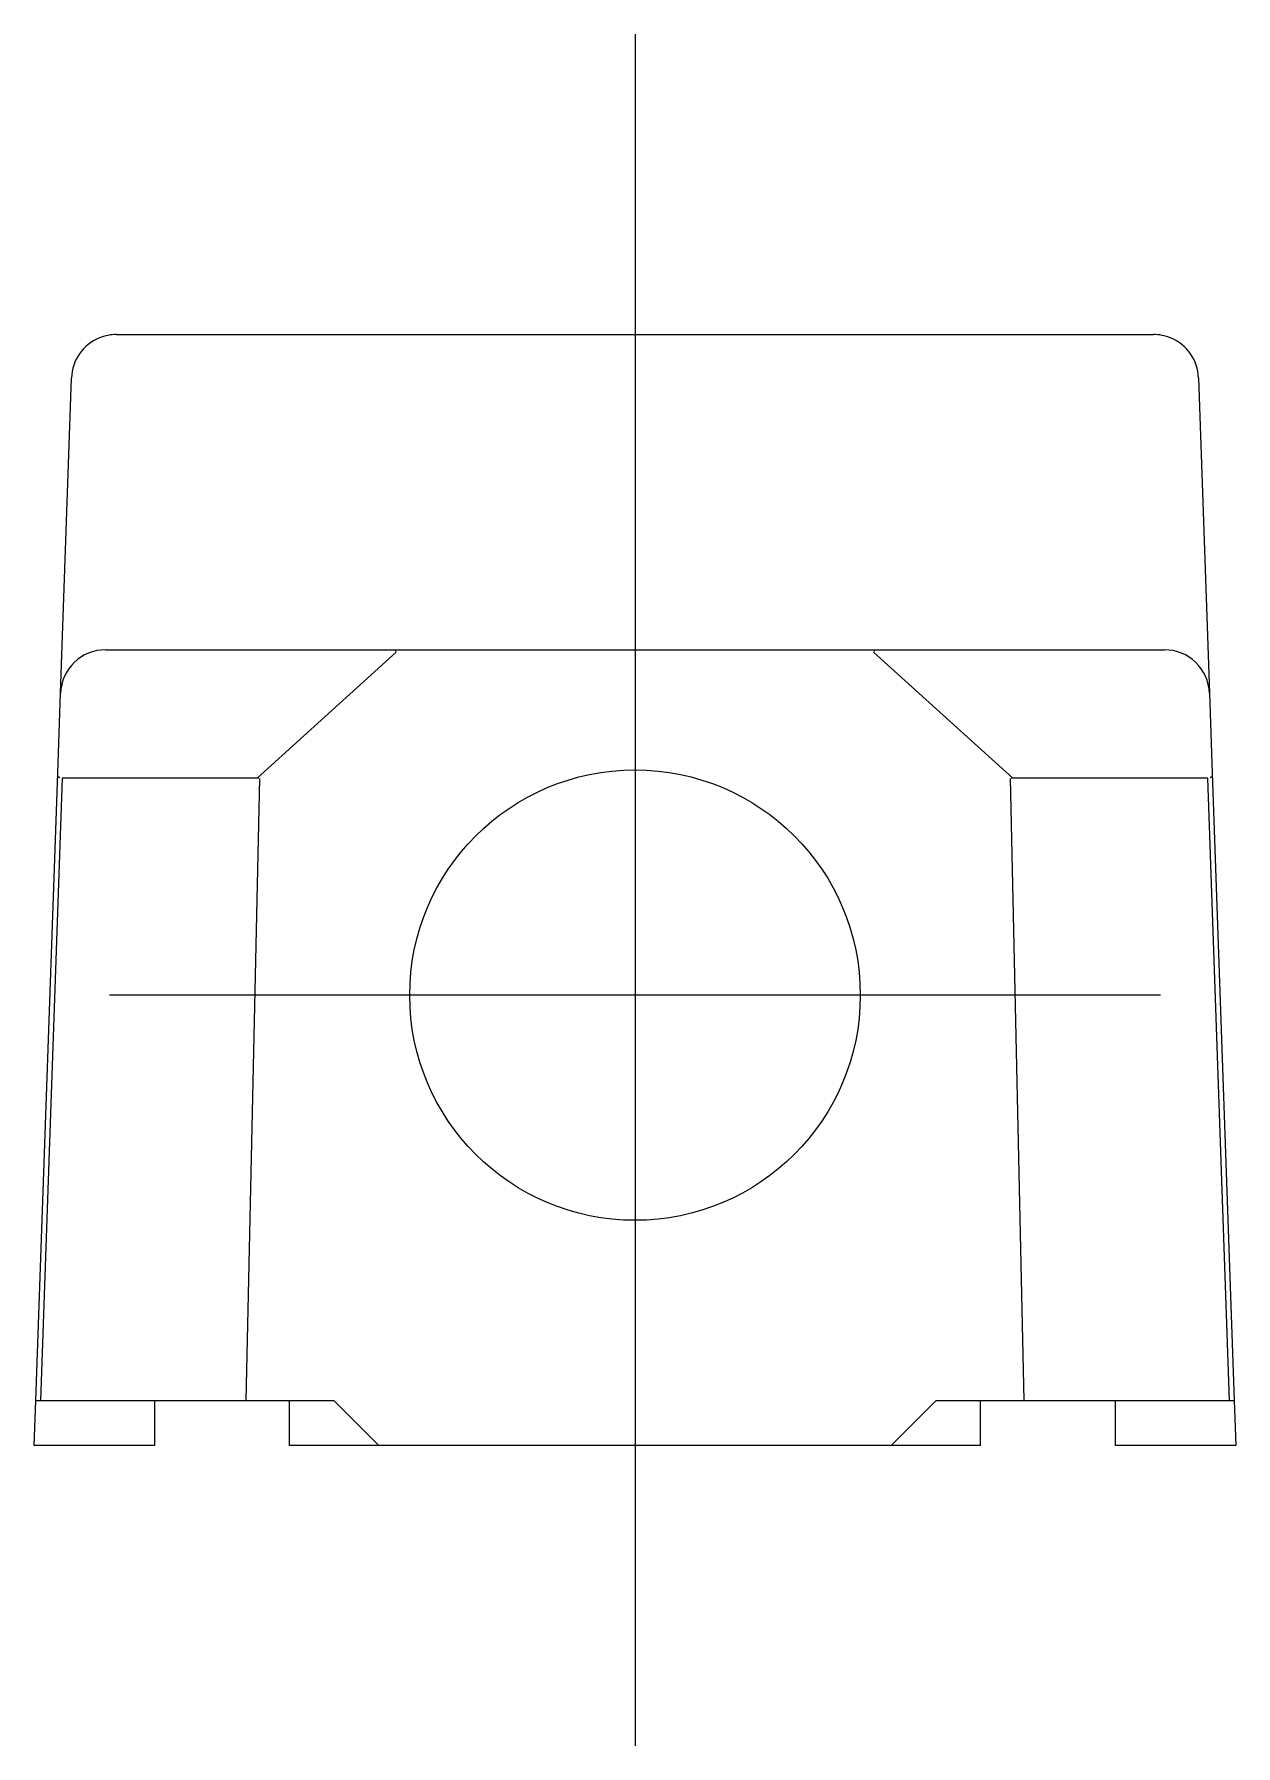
# Model space of a CAD drawing. Extents: x -42 to 59, y -24 to 30.
# Drawn here: x 51.16 to 59.16, y -2 to 9.4 of the extents above; entities that cross this region are included whole.
import ezdxf

# ---------------------------------------------------------------- set-up
doc = ezdxf.new("R2010")
doc.units = 0
doc.linetypes.add('CENTER', pattern=[50.8, 31.75, -6.35, 6.35, -6.35])
doc.layers.get('0').update_dxf_attribs({"linetype": 'CONTINUOUS'})
doc.layers.add('CENTER', color=1, linetype='CENTER')

msp = doc.modelspace()

# ---------------------------------------------------------------- linework, layer by layer
at = {"color": 7, "linetype": 'CONTINUOUS'}
for p, q in [((51.711, 7.4), (54.863, 7.4)), ((54.863, 7.4), (55.463, 7.4)), ((55.463, 7.4), (58.615, 7.4)), ((51.338, 5.01), (51.411, 7.11)), ((58.915, 7.11), (58.988, 5.01)), ((51.638, 5.3), (58.688, 5.3)), ((52.648, 4.445), (53.573, 5.285)), ((56.752, 5.285), (57.678, 4.445)), ((51.319, 4.478), (51.338, 5.01)), ((58.988, 5.01), (59.007, 4.478)), ((51.173, 0.3), (51.319, 4.478)), ((59.007, 4.478), (59.152, 0.3)), ((51.35, 4.445), (51.205, 0.3)), ((52.648, 4.445), (51.35, 4.445)), ((52.575, 0.3), (52.664, 4.442)), ((57.662, 4.442), (57.751, 0.3)), ((58.976, 4.445), (57.678, 4.445)), ((59.121, 0.3), (58.976, 4.445)), ((51.163, 0), (51.173, 0.3)), ((51.173, 0.3), (53.157, 0.3)), ((51.963, 0.3), (51.963, 0)), ((52.863, 0), (52.863, 0.3)), ((53.157, 0.3), (53.457, 0)), ((56.869, 0), (57.169, 0.3)), ((57.169, 0.3), (59.152, 0.3)), ((57.463, 0), (57.463, 0.3)), ((58.363, 0), (58.363, 0.3)), ((59.152, 0.3), (59.163, 0)), ((51.963, 0), (51.163, 0)), ((57.463, 0), (52.863, 0)), ((59.163, 0), (58.363, 0))]:
    msp.add_line(p, q, dxfattribs=at)
for points in [[(53.571, 5.289, 0), (53.571, 5.289, 0), (53.571, 5.289, 0), (53.571, 5.29, 0), (53.571, 5.29, 0), (53.571, 5.29, 0), (53.571, 5.29, 0), (53.571, 5.29, 0), (53.571, 5.29, 0), (53.571, 5.29, 0), (53.571, 5.29, 0), (53.571, 5.29, 0), (53.571, 5.29, 0), (53.571, 5.29, 0), (53.571, 5.29, 0), (53.571, 5.29, 0), (53.571, 5.29, 0), (53.571, 5.29, 0), (53.571, 5.29, 0), (53.571, 5.29, 0), (53.571, 5.29, 0), (53.571, 5.29, 0), (53.571, 5.29, 0), (53.571, 5.29, 0), (53.571, 5.29, 0), (53.571, 5.29, 0), (53.571, 5.29, 0), (53.571, 5.29, 0), (53.57, 5.29, 0), (53.57, 5.291, 0), (53.57, 5.291, 0), (53.57, 5.291, 0), (53.57, 5.291, 0), (53.57, 5.291, 0), (53.57, 5.291, 0), (53.57, 5.291, 0), (53.57, 5.291, 0), (53.57, 5.291, 0), (53.57, 5.291, 0), (53.57, 5.291, 0), (53.57, 5.291, 0), (53.57, 5.291, 0), (53.57, 5.291, 0), (53.57, 5.291, 0), (53.57, 5.291, 0), (53.57, 5.291, 0), (53.57, 5.291, 0), (53.57, 5.291, 0), (53.57, 5.291, 0), (53.57, 5.291, 0), (53.57, 5.291, 0), (53.57, 5.291, 0), (53.57, 5.291, 0), (53.57, 5.291, 0), (53.57, 5.291, 0), (53.57, 5.292, 0), (53.569, 5.292, 0), (53.569, 5.292, 0), (53.569, 5.292, 0), (53.569, 5.292, 0), (53.569, 5.292, 0), (53.569, 5.292, 0), (53.569, 5.292, 0), (53.569, 5.292, 0), (53.569, 5.292, 0), (53.569, 5.292, 0), (53.569, 5.292, 0), (53.569, 5.292, 0), (53.569, 5.292, 0), (53.569, 5.292, 0), (53.569, 5.292, 0), (53.569, 5.292, 0), (53.569, 5.292, 0), (53.569, 5.292, 0), (53.569, 5.292, 0), (53.569, 5.292, 0), (53.569, 5.292, 0), (53.569, 5.292, 0), (53.569, 5.292, 0), (53.569, 5.292, 0), (53.569, 5.292, 0), (53.569, 5.292, 0), (53.569, 5.292, 0), (53.569, 5.293, 0), (53.569, 5.293, 0), (53.569, 5.293, 0), (53.568, 5.293, 0), (53.568, 5.293, 0), (53.568, 5.293, 0), (53.568, 5.293, 0), (53.568, 5.293, 0), (53.568, 5.293, 0), (53.568, 5.293, 0), (53.568, 5.293, 0), (53.568, 5.293, 0), (53.568, 5.293, 0), (53.568, 5.293, 0), (53.568, 5.293, 0), (53.568, 5.293, 0), (53.568, 5.293, 0), (53.568, 5.293, 0), (53.568, 5.293, 0), (53.568, 5.293, 0), (53.568, 5.293, 0), (53.568, 5.293, 0), (53.568, 5.293, 0), (53.568, 5.293, 0), (53.568, 5.293, 0), (53.568, 5.293, 0), (53.568, 5.293, 0), (53.568, 5.293, 0), (53.568, 5.293, 0), (53.567, 5.293, 0), (53.567, 5.294, 0), (53.567, 5.294, 0), (53.567, 5.294, 0), (53.567, 5.294, 0), (53.567, 5.294, 0), (53.567, 5.294, 0), (53.567, 5.294, 0), (53.567, 5.294, 0), (53.567, 5.294, 0), (53.567, 5.294, 0), (53.567, 5.294, 0), (53.567, 5.294, 0), (53.567, 5.294, 0), (53.567, 5.294, 0), (53.567, 5.294, 0), (53.567, 5.294, 0)], [(56.759, 5.294, 0), (56.759, 5.294, 0), (56.759, 5.294, 0), (56.759, 5.294, 0), (56.759, 5.294, 0), (56.759, 5.294, 0), (56.759, 5.294, 0), (56.759, 5.294, 0), (56.759, 5.294, 0), (56.759, 5.294, 0), (56.759, 5.294, 0), (56.759, 5.294, 0), (56.759, 5.294, 0), (56.759, 5.294, 0), (56.759, 5.294, 0), (56.759, 5.294, 0), (56.758, 5.293, 0), (56.758, 5.293, 0), (56.758, 5.293, 0), (56.758, 5.293, 0), (56.758, 5.293, 0), (56.758, 5.293, 0), (56.758, 5.293, 0), (56.758, 5.293, 0), (56.758, 5.293, 0), (56.758, 5.293, 0), (56.758, 5.293, 0), (56.758, 5.293, 0), (56.758, 5.293, 0), (56.758, 5.293, 0), (56.758, 5.293, 0), (56.758, 5.293, 0), (56.758, 5.293, 0), (56.758, 5.293, 0), (56.758, 5.293, 0), (56.758, 5.293, 0), (56.758, 5.293, 0), (56.758, 5.293, 0), (56.758, 5.293, 0), (56.758, 5.293, 0), (56.758, 5.293, 0), (56.758, 5.293, 0), (56.758, 5.293, 0), (56.758, 5.293, 0), (56.757, 5.293, 0), (56.757, 5.293, 0), (56.757, 5.292, 0), (56.757, 5.292, 0), (56.757, 5.292, 0), (56.757, 5.292, 0), (56.757, 5.292, 0), (56.757, 5.292, 0), (56.757, 5.292, 0), (56.757, 5.292, 0), (56.757, 5.292, 0), (56.757, 5.292, 0), (56.757, 5.292, 0), (56.757, 5.292, 0), (56.757, 5.292, 0), (56.757, 5.292, 0), (56.757, 5.292, 0), (56.757, 5.292, 0), (56.757, 5.292, 0), (56.757, 5.292, 0), (56.757, 5.292, 0), (56.757, 5.292, 0), (56.757, 5.292, 0), (56.757, 5.292, 0), (56.757, 5.292, 0), (56.757, 5.292, 0), (56.757, 5.292, 0), (56.757, 5.292, 0), (56.756, 5.292, 0), (56.756, 5.292, 0), (56.756, 5.291, 0), (56.756, 5.291, 0), (56.756, 5.291, 0), (56.756, 5.291, 0), (56.756, 5.291, 0), (56.756, 5.291, 0), (56.756, 5.291, 0), (56.756, 5.291, 0), (56.756, 5.291, 0), (56.756, 5.291, 0), (56.756, 5.291, 0), (56.756, 5.291, 0), (56.756, 5.291, 0), (56.756, 5.291, 0), (56.756, 5.291, 0), (56.756, 5.291, 0), (56.756, 5.291, 0), (56.756, 5.291, 0), (56.756, 5.291, 0), (56.756, 5.291, 0), (56.756, 5.291, 0), (56.756, 5.291, 0), (56.756, 5.291, 0), (56.756, 5.291, 0), (56.756, 5.291, 0), (56.755, 5.291, 0), (56.755, 5.29, 0), (56.755, 5.29, 0), (56.755, 5.29, 0), (56.755, 5.29, 0), (56.755, 5.29, 0), (56.755, 5.29, 0), (56.755, 5.29, 0), (56.755, 5.29, 0), (56.755, 5.29, 0), (56.755, 5.29, 0), (56.755, 5.29, 0), (56.755, 5.29, 0), (56.755, 5.29, 0), (56.755, 5.29, 0), (56.755, 5.29, 0), (56.755, 5.29, 0), (56.755, 5.29, 0), (56.755, 5.29, 0), (56.755, 5.29, 0), (56.755, 5.29, 0), (56.755, 5.29, 0), (56.755, 5.29, 0), (56.755, 5.29, 0), (56.755, 5.29, 0), (56.755, 5.29, 0), (56.755, 5.29, 0), (56.755, 5.289, 0), (56.755, 5.289, 0), (56.755, 5.289, 0)], [(51.324, 4.457, 0), (51.324, 4.457, 0), (51.324, 4.457, 0), (51.324, 4.457, 0), (51.324, 4.456, 0), (51.324, 4.456, 0), (51.324, 4.456, 0), (51.324, 4.456, 0), (51.324, 4.456, 0), (51.324, 4.456, 0), (51.324, 4.456, 0), (51.324, 4.456, 0), (51.324, 4.456, 0), (51.324, 4.456, 0), (51.324, 4.456, 0), (51.324, 4.456, 0), (51.324, 4.456, 0), (51.325, 4.456, 0), (51.325, 4.455, 0), (51.325, 4.455, 0), (51.325, 4.455, 0), (51.325, 4.455, 0), (51.325, 4.455, 0), (51.325, 4.455, 0), (51.325, 4.455, 0), (51.325, 4.455, 0), (51.325, 4.455, 0), (51.325, 4.455, 0), (51.325, 4.455, 0), (51.325, 4.455, 0), (51.325, 4.455, 0), (51.325, 4.455, 0), (51.325, 4.455, 0), (51.325, 4.454, 0), (51.325, 4.454, 0), (51.325, 4.454, 0), (51.325, 4.454, 0), (51.325, 4.454, 0), (51.325, 4.454, 0), (51.326, 4.454, 0), (51.326, 4.454, 0), (51.326, 4.454, 0), (51.326, 4.454, 0), (51.326, 4.454, 0), (51.326, 4.454, 0), (51.326, 4.454, 0), (51.326, 4.454, 0), (51.326, 4.454, 0), (51.326, 4.454, 0), (51.326, 4.453, 0), (51.326, 4.453, 0), (51.326, 4.453, 0), (51.326, 4.453, 0), (51.326, 4.453, 0), (51.326, 4.453, 0), (51.326, 4.453, 0), (51.327, 4.453, 0), (51.327, 4.453, 0), (51.327, 4.453, 0), (51.327, 4.453, 0), (51.327, 4.453, 0), (51.327, 4.453, 0), (51.327, 4.453, 0), (51.327, 4.453, 0), (51.327, 4.453, 0), (51.327, 4.453, 0), (51.327, 4.452, 0), (51.327, 4.452, 0), (51.327, 4.452, 0), (51.327, 4.452, 0), (51.327, 4.452, 0), (51.327, 4.452, 0), (51.327, 4.452, 0), (51.328, 4.452, 0), (51.328, 4.452, 0), (51.328, 4.452, 0), (51.328, 4.452, 0), (51.328, 4.452, 0), (51.328, 4.452, 0), (51.328, 4.452, 0), (51.328, 4.452, 0), (51.328, 4.452, 0), (51.328, 4.452, 0), (51.328, 4.452, 0), (51.328, 4.451, 0), (51.328, 4.451, 0), (51.328, 4.451, 0), (51.328, 4.451, 0), (51.328, 4.451, 0), (51.328, 4.451, 0), (51.328, 4.451, 0), (51.329, 4.451, 0), (51.329, 4.451, 0), (51.329, 4.451, 0), (51.329, 4.451, 0), (51.329, 4.451, 0), (51.329, 4.451, 0), (51.329, 4.451, 0), (51.329, 4.451, 0), (51.329, 4.451, 0), (51.329, 4.451, 0), (51.329, 4.451, 0), (51.329, 4.451, 0), (51.329, 4.45, 0), (51.329, 4.45, 0), (51.33, 4.45, 0), (51.33, 4.45, 0), (51.33, 4.45, 0), (51.33, 4.45, 0), (51.33, 4.45, 0), (51.33, 4.45, 0), (51.33, 4.45, 0), (51.33, 4.45, 0), (51.33, 4.45, 0), (51.33, 4.45, 0), (51.33, 4.45, 0), (51.33, 4.45, 0), (51.33, 4.45, 0), (51.33, 4.45, 0), (51.33, 4.45, 0), (51.331, 4.45, 0), (51.331, 4.45, 0), (51.331, 4.45, 0), (51.331, 4.45, 0), (51.331, 4.449, 0), (51.331, 4.449, 0), (51.331, 4.449, 0), (51.331, 4.449, 0), (51.331, 4.449, 0)], [(58.995, 4.449, 0), (58.995, 4.449, 0), (58.995, 4.449, 0), (58.995, 4.449, 0), (58.995, 4.449, 0), (58.995, 4.45, 0), (58.995, 4.45, 0), (58.995, 4.45, 0), (58.995, 4.45, 0), (58.995, 4.45, 0), (58.996, 4.45, 0), (58.996, 4.45, 0), (58.996, 4.45, 0), (58.996, 4.45, 0), (58.996, 4.45, 0), (58.996, 4.45, 0), (58.996, 4.45, 0), (58.996, 4.45, 0), (58.996, 4.45, 0), (58.996, 4.45, 0), (58.996, 4.45, 0), (58.996, 4.45, 0), (58.996, 4.45, 0), (58.996, 4.45, 0), (58.996, 4.45, 0), (58.997, 4.45, 0), (58.997, 4.451, 0), (58.997, 4.451, 0), (58.997, 4.451, 0), (58.997, 4.451, 0), (58.997, 4.451, 0), (58.997, 4.451, 0), (58.997, 4.451, 0), (58.997, 4.451, 0), (58.997, 4.451, 0), (58.997, 4.451, 0), (58.997, 4.451, 0), (58.997, 4.451, 0), (58.997, 4.451, 0), (58.998, 4.451, 0), (58.998, 4.451, 0), (58.998, 4.451, 0), (58.998, 4.451, 0), (58.998, 4.451, 0), (58.998, 4.451, 0), (58.998, 4.452, 0), (58.998, 4.452, 0), (58.998, 4.452, 0), (58.998, 4.452, 0), (58.998, 4.452, 0), (58.998, 4.452, 0), (58.998, 4.452, 0), (58.998, 4.452, 0), (58.998, 4.452, 0), (58.998, 4.452, 0), (58.998, 4.452, 0), (58.998, 4.452, 0), (58.999, 4.452, 0), (58.999, 4.452, 0), (58.999, 4.452, 0), (58.999, 4.452, 0), (58.999, 4.452, 0), (58.999, 4.452, 0), (58.999, 4.453, 0), (58.999, 4.453, 0), (58.999, 4.453, 0), (58.999, 4.453, 0), (58.999, 4.453, 0), (58.999, 4.453, 0), (58.999, 4.453, 0), (58.999, 4.453, 0), (58.999, 4.453, 0), (58.999, 4.453, 0), (58.999, 4.453, 0), (59, 4.453, 0), (59, 4.453, 0), (59, 4.453, 0), (59, 4.453, 0), (59, 4.453, 0), (59, 4.453, 0), (59, 4.454, 0), (59, 4.454, 0), (59, 4.454, 0), (59, 4.454, 0), (59, 4.454, 0), (59, 4.454, 0), (59, 4.454, 0), (59, 4.454, 0), (59, 4.454, 0), (59, 4.454, 0), (59, 4.454, 0), (59.001, 4.454, 0), (59.001, 4.454, 0), (59.001, 4.454, 0), (59.001, 4.454, 0), (59.001, 4.454, 0), (59.001, 4.455, 0), (59.001, 4.455, 0), (59.001, 4.455, 0), (59.001, 4.455, 0), (59.001, 4.455, 0), (59.001, 4.455, 0), (59.001, 4.455, 0), (59.001, 4.455, 0), (59.001, 4.455, 0), (59.001, 4.455, 0), (59.001, 4.455, 0), (59.001, 4.455, 0), (59.001, 4.455, 0), (59.001, 4.455, 0), (59.001, 4.455, 0), (59.002, 4.456, 0), (59.002, 4.456, 0), (59.002, 4.456, 0), (59.002, 4.456, 0), (59.002, 4.456, 0), (59.002, 4.456, 0), (59.002, 4.456, 0), (59.002, 4.456, 0), (59.002, 4.456, 0), (59.002, 4.456, 0), (59.002, 4.456, 0), (59.002, 4.456, 0), (59.002, 4.456, 0), (59.002, 4.456, 0), (59.002, 4.457, 0), (59.002, 4.457, 0), (59.002, 4.457, 0), (59.002, 4.457, 0)], [(52.658, 4.444, 0), (52.658, 4.444, 0), (52.658, 4.444, 0), (52.658, 4.444, 0), (52.658, 4.444, 0), (52.658, 4.444, 0), (52.658, 4.444, 0), (52.658, 4.444, 0), (52.658, 4.444, 0), (52.658, 4.444, 0), (52.657, 4.444, 0), (52.657, 4.444, 0), (52.657, 4.444, 0), (52.657, 4.444, 0), (52.657, 4.444, 0), (52.657, 4.444, 0), (52.657, 4.444, 0), (52.657, 4.444, 0), (52.657, 4.444, 0), (52.657, 4.444, 0), (52.657, 4.444, 0), (52.657, 4.444, 0), (52.657, 4.444, 0), (52.657, 4.444, 0), (52.657, 4.444, 0), (52.657, 4.444, 0), (52.657, 4.444, 0), (52.657, 4.444, 0), (52.657, 4.444, 0), (52.657, 4.444, 0), (52.657, 4.444, 0), (52.657, 4.444, 0), (52.657, 4.444, 0), (52.657, 4.444, 0), (52.657, 4.444, 0), (52.657, 4.444, 0), (52.657, 4.444, 0), (52.657, 4.444, 0), (52.656, 4.444, 0), (52.656, 4.444, 0), (52.656, 4.444, 0), (52.656, 4.444, 0), (52.656, 4.444, 0), (52.656, 4.444, 0), (52.656, 4.444, 0), (52.656, 4.444, 0), (52.656, 4.444, 0), (52.656, 4.444, 0), (52.656, 4.444, 0), (52.656, 4.444, 0), (52.656, 4.444, 0), (52.656, 4.444, 0), (52.656, 4.444, 0), (52.656, 4.444, 0), (52.656, 4.444, 0), (52.656, 4.444, 0), (52.656, 4.444, 0), (52.656, 4.444, 0), (52.656, 4.444, 0), (52.656, 4.444, 0), (52.656, 4.444, 0), (52.656, 4.444, 0), (52.656, 4.444, 0), (52.655, 4.444, 0), (52.655, 4.444, 0), (52.655, 4.444, 0), (52.655, 4.444, 0), (52.655, 4.444, 0), (52.655, 4.444, 0), (52.655, 4.444, 0), (52.655, 4.444, 0), (52.655, 4.444, 0), (52.655, 4.444, 0), (52.655, 4.444, 0), (52.655, 4.444, 0), (52.655, 4.444, 0), (52.655, 4.444, 0), (52.655, 4.444, 0), (52.655, 4.444, 0), (52.655, 4.444, 0), (52.655, 4.444, 0), (52.655, 4.444, 0), (52.655, 4.444, 0), (52.655, 4.444, 0), (52.655, 4.444, 0), (52.655, 4.444, 0), (52.654, 4.444, 0), (52.654, 4.444, 0), (52.654, 4.444, 0), (52.654, 4.444, 0), (52.654, 4.444, 0), (52.654, 4.444, 0), (52.654, 4.444, 0), (52.654, 4.444, 0), (52.654, 4.444, 0), (52.654, 4.444, 0), (52.654, 4.444, 0), (52.654, 4.444, 0), (52.654, 4.444, 0), (52.654, 4.444, 0), (52.654, 4.444, 0), (52.654, 4.444, 0), (52.654, 4.444, 0), (52.654, 4.444, 0), (52.654, 4.444, 0), (52.654, 4.444, 0), (52.654, 4.444, 0), (52.654, 4.444, 0), (52.654, 4.444, 0), (52.654, 4.444, 0), (52.654, 4.444, 0), (52.654, 4.444, 0), (52.654, 4.444, 0), (52.654, 4.444, 0), (52.653, 4.444, 0), (52.653, 4.444, 0), (52.653, 4.444, 0), (52.653, 4.444, 0), (52.653, 4.444, 0), (52.653, 4.444, 0), (52.653, 4.444, 0), (52.653, 4.444, 0), (52.653, 4.444, 0), (52.653, 4.444, 0), (52.653, 4.444, 0), (52.653, 4.444, 0), (52.653, 4.444, 0), (52.653, 4.444, 0), (52.653, 4.444, 0)], [(57.673, 4.444, 0), (57.673, 4.444, 0), (57.673, 4.444, 0), (57.673, 4.444, 0), (57.673, 4.444, 0), (57.673, 4.444, 0), (57.673, 4.444, 0), (57.673, 4.444, 0), (57.673, 4.444, 0), (57.673, 4.444, 0), (57.673, 4.444, 0), (57.673, 4.444, 0), (57.673, 4.444, 0), (57.673, 4.444, 0), (57.672, 4.444, 0), (57.672, 4.444, 0), (57.672, 4.444, 0), (57.672, 4.444, 0), (57.672, 4.444, 0), (57.672, 4.444, 0), (57.672, 4.444, 0), (57.672, 4.444, 0), (57.672, 4.444, 0), (57.672, 4.444, 0), (57.672, 4.444, 0), (57.672, 4.444, 0), (57.672, 4.444, 0), (57.672, 4.444, 0), (57.672, 4.444, 0), (57.672, 4.444, 0), (57.672, 4.444, 0), (57.672, 4.444, 0), (57.672, 4.444, 0), (57.672, 4.444, 0), (57.672, 4.444, 0), (57.672, 4.444, 0), (57.672, 4.444, 0), (57.672, 4.444, 0), (57.672, 4.444, 0), (57.672, 4.444, 0), (57.672, 4.444, 0), (57.672, 4.444, 0), (57.671, 4.444, 0), (57.671, 4.444, 0), (57.671, 4.444, 0), (57.671, 4.444, 0), (57.671, 4.444, 0), (57.671, 4.444, 0), (57.671, 4.444, 0), (57.671, 4.444, 0), (57.671, 4.444, 0), (57.671, 4.444, 0), (57.671, 4.444, 0), (57.671, 4.444, 0), (57.671, 4.444, 0), (57.671, 4.444, 0), (57.671, 4.444, 0), (57.671, 4.444, 0), (57.671, 4.444, 0), (57.671, 4.444, 0), (57.671, 4.444, 0), (57.671, 4.444, 0), (57.671, 4.444, 0), (57.671, 4.444, 0), (57.67, 4.444, 0), (57.67, 4.444, 0), (57.67, 4.444, 0), (57.67, 4.444, 0), (57.67, 4.444, 0), (57.67, 4.444, 0), (57.67, 4.444, 0), (57.67, 4.444, 0), (57.67, 4.444, 0), (57.67, 4.444, 0), (57.67, 4.444, 0), (57.67, 4.444, 0), (57.67, 4.444, 0), (57.67, 4.444, 0), (57.67, 4.444, 0), (57.67, 4.444, 0), (57.67, 4.444, 0), (57.67, 4.444, 0), (57.67, 4.444, 0), (57.67, 4.444, 0), (57.67, 4.444, 0), (57.67, 4.444, 0), (57.67, 4.444, 0), (57.67, 4.444, 0), (57.67, 4.444, 0), (57.67, 4.444, 0), (57.669, 4.444, 0), (57.669, 4.444, 0), (57.669, 4.444, 0), (57.669, 4.444, 0), (57.669, 4.444, 0), (57.669, 4.444, 0), (57.669, 4.444, 0), (57.669, 4.444, 0), (57.669, 4.444, 0), (57.669, 4.444, 0), (57.669, 4.444, 0), (57.669, 4.444, 0), (57.669, 4.444, 0), (57.669, 4.444, 0), (57.669, 4.444, 0), (57.669, 4.444, 0), (57.669, 4.444, 0), (57.669, 4.444, 0), (57.669, 4.444, 0), (57.669, 4.444, 0), (57.669, 4.444, 0), (57.669, 4.444, 0), (57.669, 4.444, 0), (57.669, 4.444, 0), (57.669, 4.444, 0), (57.669, 4.444, 0), (57.669, 4.444, 0), (57.669, 4.444, 0), (57.668, 4.444, 0), (57.668, 4.444, 0), (57.668, 4.444, 0), (57.668, 4.444, 0), (57.668, 4.444, 0), (57.668, 4.444, 0), (57.668, 4.444, 0), (57.668, 4.444, 0), (57.668, 4.444, 0), (57.668, 4.444, 0), (57.668, 4.444, 0)]]:
    msp.add_polyline3d(points, dxfattribs=at)
msp.add_circle((55.163, 3), 1.5, dxfattribs=at)
for centre, start, end in [((51.711, 7.1), 112.207, 178), ((51.711, 7.1), 90, 112.207), ((58.615, 7.1), 67.793, 90), ((58.615, 7.1), 2, 67.793), ((51.638, 5), 90, 178), ((58.688, 5), 2, 90)]:
    msp.add_arc(centre, 0.3, start, end, dxfattribs=at)
at = {"layer": 'CENTER', "color": 1, "linetype": 'CENTER'}
for p, q in [((55.163, 9.4), (55.163, -2)), ((58.663, 3), (51.663, 3))]:
    msp.add_line(p, q, dxfattribs=at)

doc.saveas('drawing.dxf')
